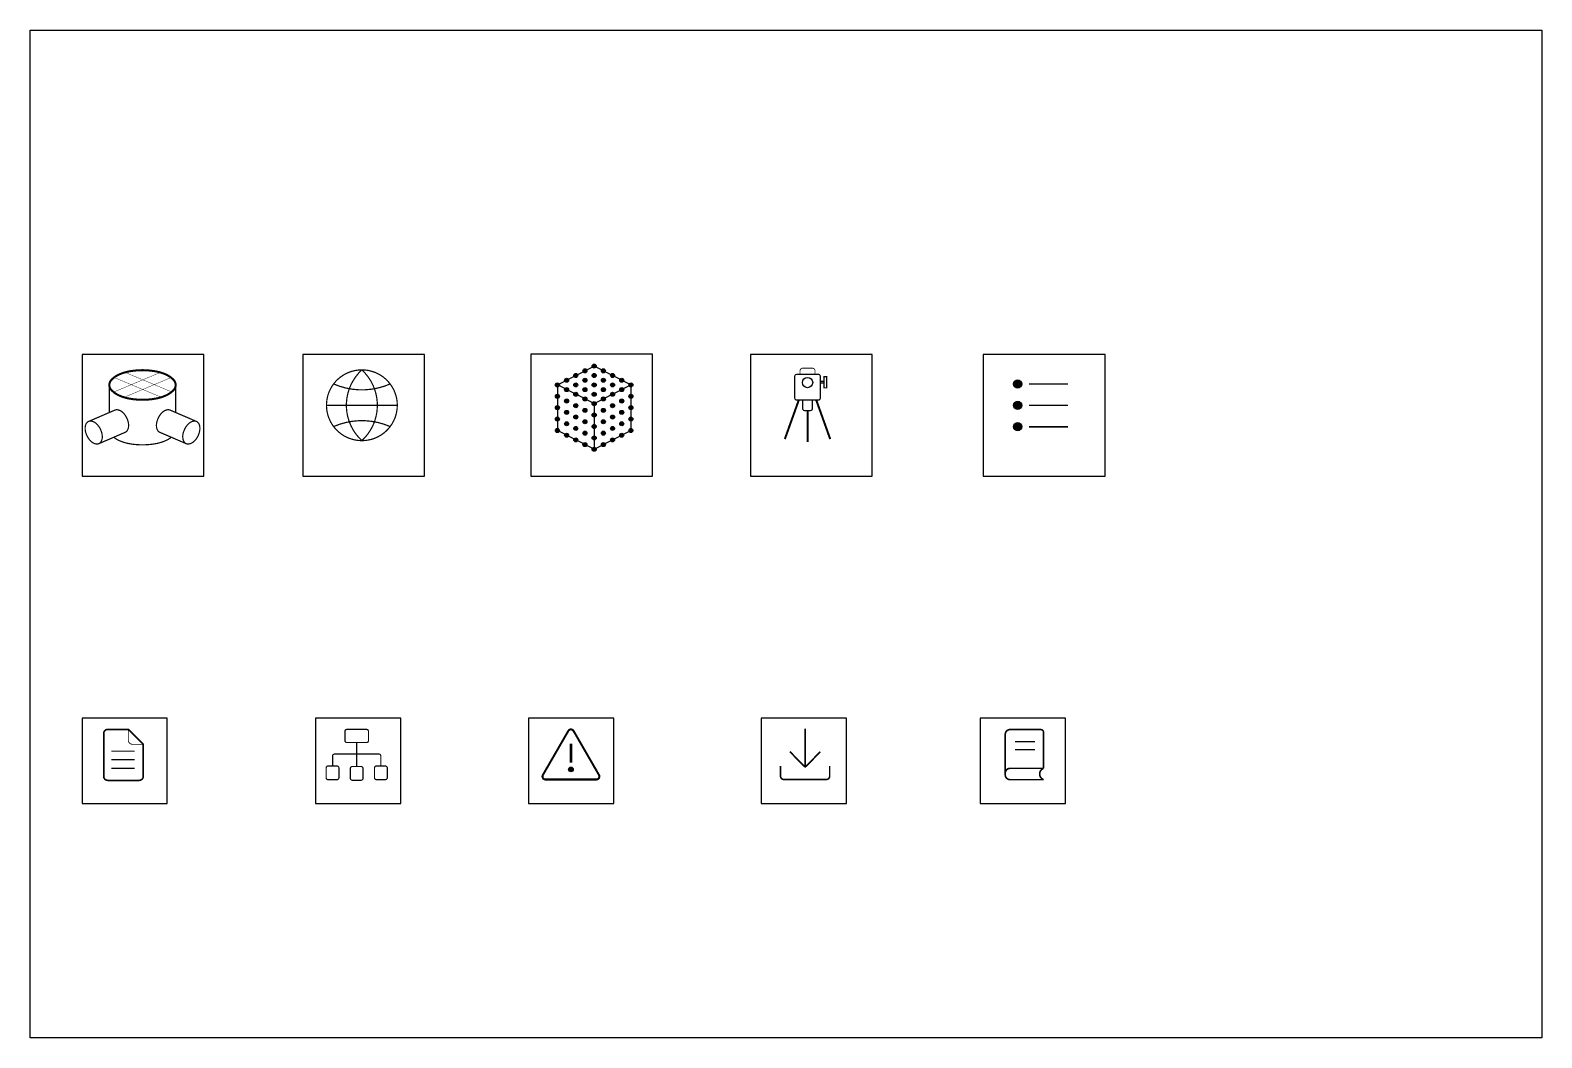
# Model space of a CAD drawing. Header units: feet. Extents: x -7 to 366, y -38 to 210.
import ezdxf

# ---------------------------------------------------------------- set-up
doc = ezdxf.new("R2010")
doc.units = ezdxf.units.FT
doc.header["$MEASUREMENT"] = 0
doc.layers.add('C-DETL-LARG-N', color=3, linetype='Continuous')
doc.layers.add('C-DETL-MEDM-N', color=2, linetype='Continuous')
doc.layers.add('G-BRDR-NOPL', color=38, linetype='Continuous', plot=False)
picture_1 = doc.add_image_def('image1.png', size_in_pixel=(1536, 1024))

msp = doc.modelspace()

# ---------------------------------------------------------------- hatches: boundary and pattern name
at = {"layer": 'C-DETL-MEDM-N'}
h = msp.add_hatch(color=201, dxfattribs=at)
h.dxf.hatch_style = 1
edge = h.paths.add_edge_path()
edge.add_arc((130.11, 126.47), 0.497, 0, 360)
h = msp.add_hatch(color=201, dxfattribs=at)
h.dxf.hatch_style = 1
edge = h.paths.add_edge_path()
edge.add_arc((132.37, 127.63), 0.497, 0, 360)
h = msp.add_hatch(color=201, dxfattribs=at)
h.dxf.hatch_style = 1
edge = h.paths.add_edge_path()
edge.add_arc((134.64, 126.47), 0.497, 0, 360)
h = msp.add_hatch(color=201, dxfattribs=at)
h.dxf.hatch_style = 1
edge = h.paths.add_edge_path()
edge.add_arc((123.32, 123.01), 0.497, 0, 360)
h = msp.add_hatch(color=201, dxfattribs=at)
h.dxf.hatch_style = 1
edge = h.paths.add_edge_path()
edge.add_arc((125.59, 124.16), 0.497, 0, 360)
h = msp.add_hatch(color=201, dxfattribs=at)
h.dxf.hatch_style = 1
edge = h.paths.add_edge_path()
edge.add_arc((127.85, 125.32), 0.497, 0, 360)
h = msp.add_hatch(color=201, dxfattribs=at)
h.dxf.hatch_style = 1
edge = h.paths.add_edge_path()
edge.add_arc((127.85, 123.01), 0.497, 0, 360)
h = msp.add_hatch(color=201, dxfattribs=at)
h.dxf.hatch_style = 1
edge = h.paths.add_edge_path()
edge.add_arc((130.11, 124.16), 0.497, 0, 360)
h = msp.add_hatch(color=201, dxfattribs=at)
h.dxf.hatch_style = 1
edge = h.paths.add_edge_path()
edge.add_arc((132.37, 125.32), 0.497, 0, 360)
h = msp.add_hatch(color=201, dxfattribs=at)
h.dxf.hatch_style = 1
edge = h.paths.add_edge_path()
edge.add_arc((132.37, 123.01), 0.497, 0, 360)
h = msp.add_hatch(color=201, dxfattribs=at)
h.dxf.hatch_style = 1
edge = h.paths.add_edge_path()
edge.add_arc((134.64, 124.16), 0.497, 0, 360)
h = msp.add_hatch(color=201, dxfattribs=at)
h.dxf.hatch_style = 1
edge = h.paths.add_edge_path()
edge.add_arc((136.9, 125.32), 0.497, 0, 360)
h = msp.add_hatch(color=201, dxfattribs=at)
h.dxf.hatch_style = 1
edge = h.paths.add_edge_path()
edge.add_arc((136.9, 123.01), 0.497, 0, 360)
h = msp.add_hatch(color=201, dxfattribs=at)
h.dxf.hatch_style = 1
edge = h.paths.add_edge_path()
edge.add_arc((139.16, 124.16), 0.497, 0, 360)
h = msp.add_hatch(color=201, dxfattribs=at)
h.dxf.hatch_style = 1
edge = h.paths.add_edge_path()
edge.add_arc((141.42, 123.01), 0.497, 0, 360)
h = msp.add_hatch(color=4, dxfattribs=at)
h.dxf.hatch_style = 1
edge = h.paths.add_edge_path()
edge.add_arc((236.7, 123.23), 1.01, 0, 360)
h = msp.add_hatch(color=201, dxfattribs=at)
h.dxf.hatch_style = 1
edge = h.paths.add_edge_path()
edge.add_arc((123.32, 120.2), 0.497, 0, 360)
h = msp.add_hatch(color=201, dxfattribs=at)
h.dxf.hatch_style = 1
edge = h.paths.add_edge_path()
edge.add_arc((125.59, 121.85), 0.497, 0, 360)
h = msp.add_hatch(color=201, dxfattribs=at)
h.dxf.hatch_style = 1
edge = h.paths.add_edge_path()
edge.add_arc((125.59, 119.04), 0.497, 0, 360)
h = msp.add_hatch(color=201, dxfattribs=at)
h.dxf.hatch_style = 1
edge = h.paths.add_edge_path()
edge.add_arc((127.85, 120.7), 0.497, 0, 360)
h = msp.add_hatch(color=201, dxfattribs=at)
h.dxf.hatch_style = 1
edge = h.paths.add_edge_path()
edge.add_arc((130.11, 121.85), 0.497, 0, 360)
h = msp.add_hatch(color=201, dxfattribs=at)
h.dxf.hatch_style = 1
edge = h.paths.add_edge_path()
edge.add_arc((130.11, 119.54), 0.497, 0, 360)
h = msp.add_hatch(color=201, dxfattribs=at)
h.dxf.hatch_style = 1
edge = h.paths.add_edge_path()
edge.add_arc((132.37, 120.7), 0.497, 0, 360)
h = msp.add_hatch(color=201, dxfattribs=at)
h.dxf.hatch_style = 1
edge = h.paths.add_edge_path()
edge.add_arc((134.64, 121.85), 0.497, 0, 360)
h = msp.add_hatch(color=201, dxfattribs=at)
h.dxf.hatch_style = 1
edge = h.paths.add_edge_path()
edge.add_arc((134.64, 119.54), 0.497, 0, 360)
h = msp.add_hatch(color=201, dxfattribs=at)
h.dxf.hatch_style = 1
edge = h.paths.add_edge_path()
edge.add_arc((136.9, 120.7), 0.497, 0, 360)
h = msp.add_hatch(color=201, dxfattribs=at)
h.dxf.hatch_style = 1
edge = h.paths.add_edge_path()
edge.add_arc((139.16, 121.85), 0.497, 0, 360)
h = msp.add_hatch(color=201, dxfattribs=at)
h.dxf.hatch_style = 1
edge = h.paths.add_edge_path()
edge.add_arc((139.16, 119.04), 0.497, 0, 360)
h = msp.add_hatch(color=201, dxfattribs=at)
h.dxf.hatch_style = 1
edge = h.paths.add_edge_path()
edge.add_arc((141.42, 120.2), 0.497, 0, 360)
h = msp.add_hatch(color=201, dxfattribs=at)
h.dxf.hatch_style = 1
edge = h.paths.add_edge_path()
edge.add_arc((123.32, 117.39), 0.497, 0, 360)
h = msp.add_hatch(color=201, dxfattribs=at)
h.dxf.hatch_style = 1
edge = h.paths.add_edge_path()
edge.add_arc((125.59, 116.23), 0.497, 0, 360)
h = msp.add_hatch(color=201, dxfattribs=at)
h.dxf.hatch_style = 1
edge = h.paths.add_edge_path()
edge.add_arc((127.85, 117.89), 0.497, 0, 360)
h = msp.add_hatch(color=201, dxfattribs=at)
h.dxf.hatch_style = 1
edge = h.paths.add_edge_path()
edge.add_arc((127.85, 115.08), 0.497, 0, 360)
h = msp.add_hatch(color=201, dxfattribs=at)
h.dxf.hatch_style = 1
edge = h.paths.add_edge_path()
edge.add_arc((130.11, 116.73), 0.497, 0, 360)
h = msp.add_hatch(color=201, dxfattribs=at)
h.dxf.hatch_style = 1
edge = h.paths.add_edge_path()
edge.add_arc((132.37, 118.39), 0.497, 0, 360)
h = msp.add_hatch(color=201, dxfattribs=at)
h.dxf.hatch_style = 1
edge = h.paths.add_edge_path()
edge.add_arc((132.37, 115.58), 0.497, 0, 360)
h = msp.add_hatch(color=201, dxfattribs=at)
h.dxf.hatch_style = 1
edge = h.paths.add_edge_path()
edge.add_arc((134.64, 116.73), 0.497, 0, 360)
h = msp.add_hatch(color=201, dxfattribs=at)
h.dxf.hatch_style = 1
edge = h.paths.add_edge_path()
edge.add_arc((136.9, 117.89), 0.497, 0, 360)
h = msp.add_hatch(color=201, dxfattribs=at)
h.dxf.hatch_style = 1
edge = h.paths.add_edge_path()
edge.add_arc((136.9, 115.08), 0.497, 0, 360)
h = msp.add_hatch(color=201, dxfattribs=at)
h.dxf.hatch_style = 1
edge = h.paths.add_edge_path()
edge.add_arc((139.16, 116.23), 0.497, 0, 360)
h = msp.add_hatch(color=201, dxfattribs=at)
h.dxf.hatch_style = 1
edge = h.paths.add_edge_path()
edge.add_arc((141.42, 117.39), 0.497, 0, 360)
h = msp.add_hatch(color=4, dxfattribs=at)
h.dxf.hatch_style = 1
edge = h.paths.add_edge_path()
edge.add_arc((236.7, 117.97), 1.01, 0, 360)
h = msp.add_hatch(color=201, dxfattribs=at)
h.dxf.hatch_style = 1
edge = h.paths.add_edge_path()
edge.add_arc((123.32, 114.58), 0.497, 0, 360)
h = msp.add_hatch(color=201, dxfattribs=at)
h.dxf.hatch_style = 1
edge = h.paths.add_edge_path()
edge.add_arc((123.32, 111.77), 0.497, 0, 360)
h = msp.add_hatch(color=201, dxfattribs=at)
h.dxf.hatch_style = 1
edge = h.paths.add_edge_path()
edge.add_arc((125.59, 113.42), 0.497, 0, 360)
h = msp.add_hatch(color=201, dxfattribs=at)
h.dxf.hatch_style = 1
edge = h.paths.add_edge_path()
edge.add_arc((127.85, 112.27), 0.497, 0, 360)
h = msp.add_hatch(color=201, dxfattribs=at)
h.dxf.hatch_style = 1
edge = h.paths.add_edge_path()
edge.add_arc((130.11, 113.92), 0.497, 0, 360)
h = msp.add_hatch(color=201, dxfattribs=at)
h.dxf.hatch_style = 1
edge = h.paths.add_edge_path()
edge.add_arc((132.37, 112.76), 0.497, 0, 360)
h = msp.add_hatch(color=201, dxfattribs=at)
h.dxf.hatch_style = 1
edge = h.paths.add_edge_path()
edge.add_arc((134.64, 113.92), 0.497, 0, 360)
h = msp.add_hatch(color=201, dxfattribs=at)
h.dxf.hatch_style = 1
edge = h.paths.add_edge_path()
edge.add_arc((136.9, 112.27), 0.497, 0, 360)
h = msp.add_hatch(color=201, dxfattribs=at)
h.dxf.hatch_style = 1
edge = h.paths.add_edge_path()
edge.add_arc((139.16, 113.42), 0.497, 0, 360)
h = msp.add_hatch(color=201, dxfattribs=at)
h.dxf.hatch_style = 1
edge = h.paths.add_edge_path()
edge.add_arc((141.42, 114.58), 0.497, 0, 360)
h = msp.add_hatch(color=201, dxfattribs=at)
h.dxf.hatch_style = 1
edge = h.paths.add_edge_path()
edge.add_arc((141.42, 111.77), 0.497, 0, 360)
h = msp.add_hatch(color=4, dxfattribs=at)
h.dxf.hatch_style = 1
edge = h.paths.add_edge_path()
edge.add_arc((236.7, 112.71), 1.01, 0, 360)
h = msp.add_hatch(color=201, dxfattribs=at)
h.dxf.hatch_style = 1
edge = h.paths.add_edge_path()
edge.add_arc((125.59, 110.61), 0.497, 0, 360)
h = msp.add_hatch(color=201, dxfattribs=at)
h.dxf.hatch_style = 1
edge = h.paths.add_edge_path()
edge.add_arc((127.85, 109.46), 0.497, 0, 360)
h = msp.add_hatch(color=201, dxfattribs=at)
h.dxf.hatch_style = 1
edge = h.paths.add_edge_path()
edge.add_arc((130.11, 111.11), 0.497, 0, 360)
h = msp.add_hatch(color=201, dxfattribs=at)
h.dxf.hatch_style = 1
edge = h.paths.add_edge_path()
edge.add_arc((130.11, 108.3), 0.497, 0, 360)
h = msp.add_hatch(color=201, dxfattribs=at)
h.dxf.hatch_style = 1
edge = h.paths.add_edge_path()
edge.add_arc((132.37, 109.95), 0.497, 0, 360)
h = msp.add_hatch(color=201, dxfattribs=at)
h.dxf.hatch_style = 1
edge = h.paths.add_edge_path()
edge.add_arc((134.64, 111.11), 0.497, 0, 360)
h = msp.add_hatch(color=201, dxfattribs=at)
h.dxf.hatch_style = 1
edge = h.paths.add_edge_path()
edge.add_arc((134.64, 108.3), 0.497, 0, 360)
h = msp.add_hatch(color=201, dxfattribs=at)
h.dxf.hatch_style = 1
edge = h.paths.add_edge_path()
edge.add_arc((136.9, 109.46), 0.497, 0, 360)
h = msp.add_hatch(color=201, dxfattribs=at)
h.dxf.hatch_style = 1
edge = h.paths.add_edge_path()
edge.add_arc((139.16, 110.61), 0.497, 0, 360)
h = msp.add_hatch(color=201, dxfattribs=at)
h.dxf.hatch_style = 1
edge = h.paths.add_edge_path()
edge.add_arc((132.37, 107.14), 0.497, 0, 360)
h = msp.add_hatch(color=30, dxfattribs=at)
h.dxf.hatch_style = 1
edge = h.paths.add_edge_path()
edge.add_arc((126.65, 28.27), 0.583, 0, 360)

# ---------------------------------------------------------------- linework, layer by layer
at = {"layer": 'C-DETL-LARG-N', "color": 83, "const_width": 0.3, "flags": 128}
for points in [[(12.93, 116.21), (12.93, 122.99)], [(29.26, 116.21), (29.26, 122.99)], [(7.78, 113.99), (14.26, 116.78)], [(34.42, 113.99), (27.93, 116.78)], [(10.37, 108.54), (16.85, 111.33)], [(31.83, 108.54), (25.34, 111.33)]]:
    msp.add_lwpolyline(points, dxfattribs=at)
for points in [[(16.77, 111.3, 0.018651), (16.85, 111.33, 0.150022), (17.36, 111.79, 0.10705), (17.65, 112.69, 0.075301), (17.61, 113.69, 0.062064), (17.22, 114.85, 0.062064), (16.57, 115.88, 0.075301), (15.82, 116.54, 0.10705), (14.94, 116.88, 0.150022), (14.26, 116.78, 0.150022)], [(25.42, 111.3, -0.018651), (25.34, 111.33, -0.150022), (24.84, 111.79, -0.10705), (24.54, 112.69, -0.075301), (24.59, 113.69, -0.062064), (24.97, 114.85, -0.062064), (25.63, 115.88, -0.075301), (26.37, 116.54, -0.10705), (27.26, 116.88, -0.150022), (27.93, 116.78, -0.150022)]]:
    msp.add_lwpolyline(points, format="xyb", dxfattribs=at)
for points in [[(7.78, 113.99, 0.150022), (7.27, 113.53, 0.10705), (6.98, 112.64, 0.075301), (7.02, 111.63, 0.062064), (7.41, 110.48, 0.062064), (8.06, 109.45, 0.075301), (8.81, 108.78, 0.10705), (9.69, 108.44, 0.150022), (10.37, 108.54, 0.150022), (10.87, 109, 0.10705), (11.17, 109.9, 0.075301), (11.12, 110.9, 0.062064), (10.74, 112.06, 0.062064), (10.08, 113.09, 0.075301), (9.33, 113.76, 0.10705), (8.45, 114.09, 0.150022)], [(34.42, 113.99, -0.150022), (34.92, 113.53, -0.10705), (35.22, 112.64, -0.075301), (35.17, 111.63, -0.062064), (34.79, 110.48, -0.062064), (34.14, 109.45, -0.075301), (33.39, 108.78, -0.10705), (32.5, 108.44, -0.150022), (31.83, 108.54, -0.150022), (31.33, 109, -0.10705), (31.03, 109.9, -0.075301), (31.07, 110.9, -0.062064), (31.46, 112.06, -0.062064), (32.11, 113.09, -0.075301), (32.86, 113.76, -0.10705), (33.74, 114.09, -0.150022)]]:
    msp.add_lwpolyline(points, format="xyb", close=True, dxfattribs=at)
at = {"layer": 'C-DETL-MEDM-N', "color": 201}
for p, q in [((123.32, 123.01), (132.37, 127.63)), ((141.42, 123.01), (132.37, 127.63)), ((123.32, 123.01), (123.32, 111.77)), ((132.37, 118.39), (123.32, 123.01)), ((132.37, 118.39), (141.42, 123.01)), ((141.42, 123.01), (141.42, 111.77)), ((132.37, 118.39), (132.37, 107.14)), ((132.37, 107.14), (123.32, 111.77)), ((132.37, 107.14), (141.42, 111.77))]:
    msp.add_line(p, q, dxfattribs=at)
at = {"layer": 'C-DETL-MEDM-N', "color": 83, "const_width": 0.5, "flags": 128}
msp.add_lwpolyline([(12.93, 122.99, 0.189097), (13.4, 121.78, 0.101102), (15.32, 120.41, 0.059368), (17.78, 119.64, 0.045783), (21.1, 119.34, 0.045783), (24.42, 119.64, 0.059368), (26.87, 120.41, 0.101102), (28.79, 121.78, 0.189097), (29.26, 122.99, 0.189097), (28.79, 124.19, 0.101102), (26.87, 125.57, 0.059368), (24.42, 126.33, 0.045783), (21.1, 126.64, 0.045783), (17.78, 126.33, 0.059368), (15.32, 125.57, 0.101102), (13.4, 124.19, 0.189097)], format="xyb", close=True, dxfattribs=at)
at = {"layer": 'C-DETL-MEDM-N', "color": 53, "const_width": 0.3, "flags": 128}
msp.add_lwpolyline([(66.42, 117.99, 0.414214), (75.14, 109.27, 0.414214), (83.87, 117.99, 0.414214), (75.14, 126.71, 0.414214)], format="xyb", close=True, dxfattribs=at)
for points in [[(75.14, 126.71, 0.437831), (75.14, 109.27)], [(75.14, 109.27, 0.437831), (75.14, 126.71)], [(68.18, 123.24, 0.209439), (82.11, 123.24)], [(82.11, 112.74, 0.209439), (68.18, 112.74)]]:
    msp.add_lwpolyline(points, format="xyb", dxfattribs=at)
at = {"layer": 'C-DETL-MEDM-N', "color": 210}
for points, const_width in [([(186.8, 125.6), (186.8, 126.44, 0.414214), (186.1, 127.14), (183.78, 127.14, 0.414214), (183.08, 126.44), (183.08, 125.6)], 0.2), ([(186.15, 119.27), (186.15, 117.18, -0.414214), (185.65, 116.68), (184.23, 116.68, -0.414214), (183.73, 117.18), (183.73, 119.27)], 0.3)]:
    msp.add_lwpolyline(points, format="xyb", dxfattribs=dict(at, const_width=const_width))
at = {"layer": 'C-DETL-MEDM-N', "color": 83, "const_width": 0.1, "flags": 128}
for points in [[(13.95, 121.22), (25.48, 126.07)], [(14.07, 124.85), (25.7, 119.98)], [(16.57, 119.95), (28.15, 124.83)], [(16.8, 126.09), (28.31, 121.27)]]:
    msp.add_lwpolyline(points, dxfattribs=at)
at = {"layer": 'C-DETL-MEDM-N', "color": 210, "const_width": 0.3, "flags": 128}
for points in [[(182.29, 125.6, 0.414214), (181.79, 125.1)], [(188.09, 125.1, 0.414214), (187.59, 125.6)], [(181.79, 119.77, 0.414214), (182.29, 119.27)], [(187.59, 119.27, 0.414214), (188.09, 119.77)]]:
    msp.add_lwpolyline(points, format="xyb", dxfattribs=at)
at = {"layer": 'C-DETL-MEDM-N', "color": 210, "flags": 128}
for points, const_width in [([(181.79, 119.77), (181.79, 125.1)], 0.3), ([(182.29, 125.6), (187.59, 125.6)], 0.3), ([(188.09, 125.1), (188.09, 119.77)], 0.3), ([(188.99, 123.88), (188.09, 123.88)], 0.3), ([(188.99, 123.47), (188.09, 123.47)], 0.3), ([(182.79, 119.27), (179.35, 109.66)], 0.5), ([(187.59, 119.27), (182.29, 119.27)], 0.3), ([(187.09, 119.27), (190.53, 109.66)], 0.5), ([(184.94, 116.68), (184.94, 108.97)], 0.5)]:
    msp.add_lwpolyline(points, dxfattribs=dict(at, const_width=const_width))
at = {"layer": 'C-DETL-MEDM-N', "color": 210, "const_width": 0.3}
msp.add_lwpolyline([(188.99, 125.06), (189.64, 125.06), (189.64, 122.29), (188.99, 122.29)], close=True, dxfattribs=at)
at = {"layer": 'C-DETL-MEDM-N', "color": 4, "const_width": 0.4, "flags": 128}
for points in [[(239.49, 123.23), (249.08, 123.23)], [(239.49, 117.97), (249.08, 117.97)], [(239.49, 112.71), (249.08, 112.71)]]:
    msp.add_lwpolyline(points, dxfattribs=at)
at = {"layer": 'C-DETL-MEDM-N', "color": 53, "const_width": 0.3, "flags": 128}
msp.add_lwpolyline([(66.42, 117.99), (83.87, 117.99)], dxfattribs=at)
at = {"layer": 'C-DETL-MEDM-N', "color": 83, "const_width": 0.3}
msp.add_lwpolyline([(14.01, 110.11, 0.065836), (15.32, 109.3, 0.059368), (17.78, 108.53, 0.045783), (21.1, 108.23, 0.045783), (24.42, 108.53, 0.059368), (26.87, 109.3, 0.065836), (28.19, 110.11, 0.189097)], format="xyb", dxfattribs=at)
at = {"layer": 'C-DETL-MEDM-N', "color": 143, "const_width": 0.4}
msp.add_lwpolyline([(17.61, 38.12), (12.54, 38.12, 0.414214), (11.54, 37.12), (11.54, 26.56, 0.414214), (12.54, 25.56), (20.28, 25.56, 0.414214), (21.28, 26.56), (21.28, 34.45)], format="xyb", close=True, dxfattribs=at)
at = {"layer": 'C-DETL-MEDM-N', "color": 143, "const_width": 0.2}
msp.add_lwpolyline([(17.61, 38.12), (17.61, 35.45, 0.414214), (18.61, 34.45), (21.28, 34.45)], format="xyb", dxfattribs=at)
at = {"layer": 'C-DETL-MEDM-N', "color": 91, "const_width": 0.3}
for points in [[(71.46, 38.12), (76.28, 38.12, -0.414214), (76.78, 37.62), (76.78, 35.38, -0.414214), (76.28, 34.88), (71.46, 34.88, -0.414214), (70.96, 35.38), (70.96, 37.62, -0.414214)], [(66.84, 29.11), (68.99, 29.11, -0.414214), (69.49, 28.61), (69.49, 26.22, -0.414214), (68.99, 25.72), (66.84, 25.72, -0.414214), (66.34, 26.22), (66.34, 28.61, -0.414214)], [(72.8, 28.97), (74.94, 28.97, -0.414214), (75.44, 28.47), (75.44, 26.09, -0.414214), (74.94, 25.59), (72.8, 25.59, -0.414214), (72.3, 26.09), (72.3, 28.47, -0.414214)], [(78.75, 29.11), (80.9, 29.11, -0.414214), (81.4, 28.61), (81.4, 26.22, -0.414214), (80.9, 25.72), (78.75, 25.72, -0.414214), (78.25, 26.22), (78.25, 28.61, -0.414214)]]:
    msp.add_lwpolyline(points, format="xyb", close=True, dxfattribs=at)
at = {"layer": 'C-DETL-MEDM-N', "color": 30, "const_width": 0.5, "flags": 128}
msp.add_lwpolyline([(126, 37.74), (119.74, 26.89, 0.57735), (120.39, 25.77), (132.91, 25.77, 0.57735), (133.56, 26.89), (127.3, 37.74, 0.57735)], format="xyb", close=True, dxfattribs=at)
at = {"layer": 'C-DETL-MEDM-N', "color": 4, "flags": 128}
msp.add_lwpolyline([(184.35, 29.13, 0.4, 0.4, 0), (184.35, 38.3, 0.4, 0.4, 0)], format="xyseb", dxfattribs=at)
at = {"layer": 'C-DETL-MEDM-N', "color": 31, "const_width": 0.4}
msp.add_lwpolyline([(233.66, 27.33), (233.66, 36.88, -0.414214), (234.86, 38.08), (242.36, 38.08, -0.414214), (243.11, 37.33), (243.11, 28.53)], format="xyb", dxfattribs=at)
at = {"layer": 'C-DETL-MEDM-N', "color": 91, "const_width": 0.3, "flags": 128}
msp.add_lwpolyline([(73.87, 28.97), (73.87, 34.88)], dxfattribs=at)
at = {"layer": 'C-DETL-MEDM-N', "color": 30, "const_width": 0.7, "flags": 128}
msp.add_lwpolyline([(126.65, 34.63), (126.65, 29.93)], dxfattribs=at)
at = {"layer": 'C-DETL-MEDM-N', "color": 31, "const_width": 0.3, "flags": 128}
for points in [[(236.02, 35.11), (241, 35.11)], [(236.02, 33.1), (241, 33.1)]]:
    msp.add_lwpolyline(points, dxfattribs=at)
at = {"layer": 'C-DETL-MEDM-N', "color": 143, "const_width": 0.3, "flags": 128}
for points in [[(13.41, 32.76), (19.15, 32.76)], [(13.41, 30.65), (19.15, 30.65)], [(13.41, 28.52), (19.15, 28.52)]]:
    msp.add_lwpolyline(points, dxfattribs=at)
at = {"layer": 'C-DETL-MEDM-N', "color": 91, "const_width": 0.3, "flags": 128}
msp.add_lwpolyline([(67.92, 29.11), (67.92, 31.55, -0.414214), (68.42, 32.05), (79.32, 32.05, -0.414214), (79.82, 31.55), (79.82, 29.11)], format="xyb", dxfattribs=at)
at = {"layer": 'C-DETL-MEDM-N', "color": 4, "const_width": 0.4, "flags": 128}
msp.add_lwpolyline([(188.09, 32.63), (184.71, 29.15, -0.422586), (183.99, 29.15), (180.61, 32.63)], format="xyb", dxfattribs=at)
at = {"layer": 'C-DETL-MEDM-N', "color": 4, "const_width": 0.4}
msp.add_lwpolyline([(190.4, 29.1), (190.4, 26.59, -0.414214), (189.6, 25.79), (179.1, 25.79, -0.414214), (178.3, 26.59), (178.3, 29.1)], format="xyb", dxfattribs=at)
at = {"layer": 'C-DETL-MEDM-N', "color": 31, "const_width": 0.4}
msp.add_lwpolyline([(243.11, 25.73), (234.86, 25.73, -0.414214), (233.66, 26.93), (233.66, 27.33, -0.414214), (234.86, 28.53), (243.11, 28.53, 0.697504)], format="xyb", close=True, dxfattribs=at)
at = {"layer": 'C-DETL-MEDM-N', "color": 201}
for centre in [(130.11, 126.47), (132.37, 127.63), (134.64, 126.47), (123.32, 123.01), (125.59, 124.16), (127.85, 125.32), (127.85, 123.01), (130.11, 124.16), (132.37, 125.32), (132.37, 123.01), (134.64, 124.16), (136.9, 125.32), (136.9, 123.01), (139.16, 124.16), (141.42, 123.01), (123.32, 120.2), (125.59, 121.85), (125.59, 119.04), (127.85, 120.7), (130.11, 121.85), (130.11, 119.54), (132.37, 120.7), (134.64, 121.85), (134.64, 119.54), (136.9, 120.7), (139.16, 121.85), (139.16, 119.04), (141.42, 120.2), (123.32, 117.39), (125.59, 116.23), (127.85, 117.89), (127.85, 115.08), (130.11, 116.73), (132.37, 118.39), (132.37, 115.58), (134.64, 116.73), (136.9, 117.89), (136.9, 115.08), (139.16, 116.23), (141.42, 117.39), (123.32, 114.58), (123.32, 111.77), (125.59, 113.42), (127.85, 112.27), (130.11, 113.92), (132.37, 112.76), (134.64, 113.92), (136.9, 112.27), (139.16, 113.42), (141.42, 114.58), (141.42, 111.77), (125.59, 110.61), (127.85, 109.46), (130.11, 111.11), (130.11, 108.3), (132.37, 109.95), (134.64, 111.11), (134.64, 108.3), (136.9, 109.46), (139.16, 110.61), (132.37, 107.14)]:
    msp.add_circle(centre, 0.497, dxfattribs=at)
at = {"layer": 'C-DETL-MEDM-N', "color": 210}
msp.add_circle((184.94, 123.58), 1.27, dxfattribs=at)
at = {"layer": 'C-DETL-MEDM-N', "color": 4}
for centre in [(236.7, 123.23), (236.7, 117.97), (236.7, 112.71)]:
    msp.add_circle(centre, 1.01, dxfattribs=at)
at = {"layer": 'C-DETL-MEDM-N', "color": 30}
msp.add_circle((126.65, 28.27), 0.583, dxfattribs=at)
at = {"layer": 'C-DETL-MEDM-N', "color": 4}
msp.add_arc((184.35, 28.92), 0.1, 224.1835, 315.8165, dxfattribs=at)
at = {"layer": 'G-BRDR-NOPL'}
for points in [[(6.19, 100.52), (36.19, 100.52), (36.19, 130.52), (6.19, 130.52)], [(60.59, 100.52), (90.59, 100.52), (90.59, 130.52), (60.59, 130.52)], [(116.77, 100.55), (146.77, 100.55), (146.77, 130.55), (116.77, 130.55)], [(170.88, 100.52), (200.88, 100.52), (200.88, 130.52), (170.88, 130.52)], [(228.24, 100.52), (258.24, 100.52), (258.24, 130.52), (228.24, 130.52)], [(6.19, 19.9), (27.19, 19.9), (27.19, 40.9), (6.19, 40.9)], [(63.74, 19.9), (84.74, 19.9), (84.74, 40.9), (63.74, 40.9)], [(116.21, 19.9), (137.21, 19.9), (137.21, 40.9), (116.21, 40.9)], [(173.55, 19.9), (194.55, 19.9), (194.55, 40.9), (173.55, 40.9)], [(227.46, 19.9), (248.46, 19.9), (248.46, 40.9), (227.46, 40.9)]]:
    msp.add_lwpolyline(points, close=True, dxfattribs=at)

# ---------------------------------------------------------------- pictures from other files: only their frames are drawn
image = msp.add_image(picture_1, insert=(-6.57, -37.87), size_in_units=(372.41, 248.27))
image.dxf.flags = 7

doc.saveas('drawing.dxf')
